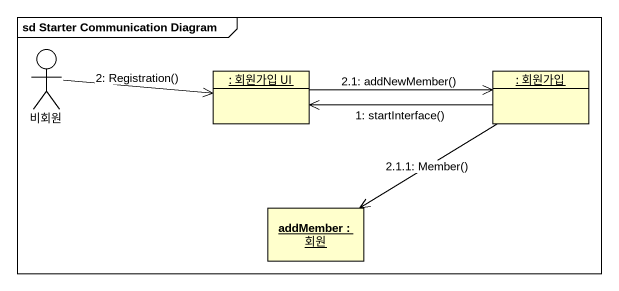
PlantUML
@startuml
mainframe sd Starter Communication Diagram
allowmixing
hide circle
hide empty members
actor 비회원
object ": 회원가입 UI" as 회원가입_UI
object ": 회원가입" as 회원가입
object "addMember : 회원" as addMember_회원
회원가입 -left-> 회원가입_UI : 1: startInterface()
비회원 -right-> 회원가입_UI : 2: Registration()
회원가입_UI -right-> 회원가입 : 2.1: addNewMember()
회원가입 --> addMember_회원 : 2.1.1: Member()
@enduml
